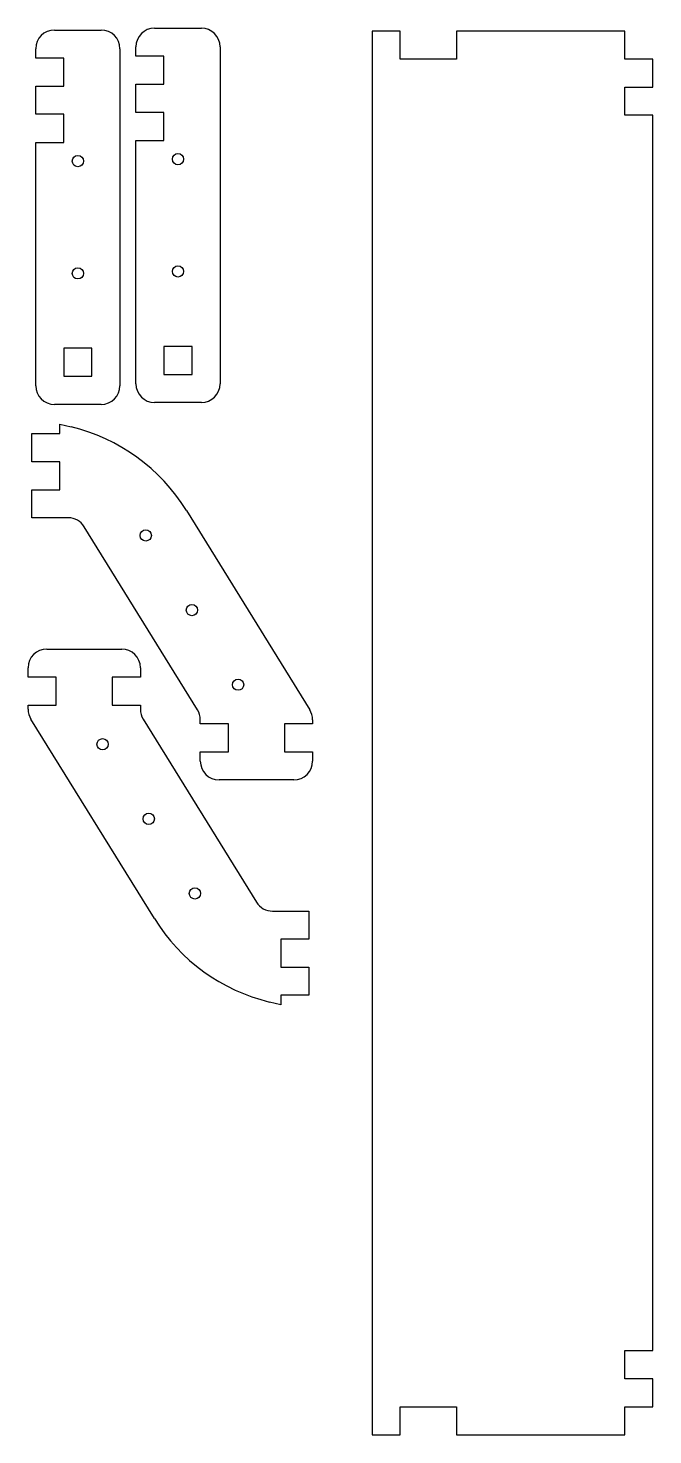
# Model space of a CAD drawing. Extents: x 20 to 354, y 433 to 1185.
import ezdxf

# ---------------------------------------------------------------- set-up
doc = ezdxf.new("R2010")
doc.units = 0
doc.layers.add('APPARENT', color=7, linetype='CONTINUOUS')

msp = doc.modelspace()

# ---------------------------------------------------------------- linework, layer by layer
at = {"layer": 'APPARENT'}
for p, q in [((33.73, 1183.97), (58.73, 1183.97)), ((87.25, 1184.98), (112.25, 1184.98)), ((218.58, 1183.45), (203.58, 1183.45)), ((203.58, 1183.45), (203.58, 433.45)), ((218.58, 1168.45), (218.58, 1183.45)), ((338.58, 1183.45), (248.58, 1183.45)), ((248.58, 1183.45), (248.58, 1168.45)), ((338.58, 1168.45), (338.58, 1183.45)), ((23.73, 1168.97), (23.73, 1173.97)), ((68.73, 1173.97), (68.73, 993.97)), ((77.25, 1169.98), (77.25, 1174.98)), ((122.25, 1174.98), (122.25, 994.98)), ((38.73, 1168.97), (23.73, 1168.97)), ((38.73, 1153.97), (38.73, 1168.97)), ((92.25, 1169.98), (77.25, 1169.98)), ((92.25, 1154.98), (92.25, 1169.98)), ((248.58, 1168.45), (218.58, 1168.45)), ((353.58, 1168.45), (338.58, 1168.45)), ((353.58, 1153.45), (353.58, 1168.45)), ((23.73, 1138.97), (23.73, 1153.97)), ((23.73, 1153.97), (38.73, 1153.97)), ((77.25, 1139.98), (77.25, 1154.98)), ((77.25, 1154.98), (92.25, 1154.98)), ((338.58, 1138.45), (338.58, 1153.45)), ((338.58, 1153.45), (353.58, 1153.45)), ((38.73, 1138.97), (23.73, 1138.97)), ((38.73, 1123.97), (38.73, 1138.97)), ((92.25, 1139.98), (77.25, 1139.98)), ((92.25, 1124.98), (92.25, 1139.98)), ((353.58, 1138.45), (338.58, 1138.45)), ((353.58, 478.45), (353.58, 1138.45)), ((23.73, 993.97), (23.73, 1123.97)), ((23.73, 1123.97), (38.73, 1123.97)), ((77.25, 994.98), (77.25, 1124.98)), ((77.25, 1124.98), (92.25, 1124.98)), ((92.25, 1014.98), (92.25, 999.98)), ((107.25, 1014.98), (92.25, 1014.98)), ((107.25, 999.98), (107.25, 1014.98)), ((38.73, 1013.97), (38.73, 998.97)), ((53.73, 1013.97), (38.73, 1013.97)), ((53.73, 998.97), (53.73, 1013.97)), ((92.25, 999.98), (107.25, 999.98)), ((38.73, 998.97), (53.73, 998.97)), ((112.25, 984.98), (87.25, 984.98)), ((58.73, 983.97), (33.73, 983.97)), ((36.69, 973.37), (42.62, 971.94)), ((36.69, 968.37), (36.69, 973.37)), ((21.69, 953.37), (21.69, 968.37)), ((21.69, 968.37), (36.69, 968.37)), ((36.69, 953.37), (21.69, 953.37)), ((36.69, 938.37), (36.69, 953.37)), ((21.69, 923.37), (21.69, 938.37)), ((21.69, 938.37), (36.69, 938.37)), ((104.22, 927.36), (170.19, 820.79)), ((41.12, 923.37), (21.69, 923.37)), ((110.19, 820.79), (49.62, 918.63)), ((29.66, 853.27), (69.66, 853.27)), ((19.66, 838.27), (19.66, 843.27)), ((79.66, 843.27), (79.66, 838.27)), ((34.66, 838.27), (19.66, 838.27)), ((34.66, 823.27), (34.66, 838.27)), ((79.66, 838.27), (64.66, 838.27)), ((64.66, 838.27), (64.66, 823.27)), ((19.66, 823.27), (34.66, 823.27)), ((19.66, 821.11), (19.66, 823.27)), ((64.66, 823.27), (79.66, 823.27)), ((79.66, 823.27), (79.66, 821.11)), ((87.13, 709.28), (21.15, 815.85)), ((81.15, 815.85), (141.72, 718)), ((111.69, 813.37), (111.69, 815.52)), ((126.69, 813.37), (111.69, 813.37)), ((126.69, 798.37), (126.69, 813.37)), ((171.69, 813.37), (156.69, 813.37)), ((156.69, 813.37), (156.69, 798.37)), ((171.69, 815.52), (171.69, 813.37)), ((111.69, 798.37), (126.69, 798.37)), ((111.69, 793.37), (111.69, 798.37)), ((156.69, 798.37), (171.69, 798.37)), ((171.69, 798.37), (171.69, 793.37)), ((161.69, 783.37), (121.69, 783.37)), ((150.23, 713.27), (169.66, 713.27)), ((169.66, 713.27), (169.66, 698.27)), ((154.66, 698.27), (154.66, 683.27)), ((169.66, 698.27), (154.66, 698.27)), ((154.66, 683.27), (169.66, 683.27)), ((169.66, 683.27), (169.66, 668.27)), ((154.66, 663.27), (148.73, 664.7)), ((154.66, 668.27), (154.66, 663.27)), ((169.66, 668.27), (154.66, 668.27)), ((338.58, 478.45), (353.58, 478.45)), ((338.58, 463.45), (338.58, 478.45)), ((353.58, 463.45), (338.58, 463.45)), ((353.58, 448.45), (353.58, 463.45)), ((218.58, 433.45), (218.58, 448.45)), ((218.58, 448.45), (248.58, 448.45)), ((248.58, 448.45), (248.58, 433.45)), ((338.58, 433.45), (338.58, 448.45)), ((338.58, 448.45), (353.58, 448.45)), ((203.58, 433.45), (218.58, 433.45)), ((248.58, 433.45), (338.58, 433.45))]:
    msp.add_line(p, q, dxfattribs=at)
for centre in [(46.23, 1113.97), (99.75, 1114.98), (46.23, 1053.97), (99.75, 1054.98), (82.53, 913.93), (107.21, 874.07), (131.88, 834.21), (59.47, 802.42), (84.14, 762.56), (108.81, 722.7)]:
    msp.add_circle(centre, 3, dxfattribs=at)
for centre, radius, start, end in [((33.73, 1173.97), 10, 90, 180), ((58.73, 1173.97), 10, 0, 90), ((87.25, 1174.98), 10, 90, 180), ((112.25, 1174.98), 10, 0, 90), ((33.73, 993.97), 10, 180, 270), ((58.73, 993.97), 10, 270, 0), ((87.25, 994.98), 10, 180, 270), ((112.25, 994.98), 10, 270, 0), ((19.2, 874.72), 100, 31.75948, 76.45268), ((41.12, 913.37), 10, 31.75948, 90), ((29.66, 843.27), 10, 90, 180), ((69.66, 843.27), 10, 0, 90), ((29.66, 821.11), 10, 180, 211.75948), ((89.66, 821.11), 10, 180, 211.75948), ((101.69, 815.52), 10, 0, 31.75948), ((161.69, 815.52), 10, 0, 31.75948), ((121.69, 793.37), 10, 180, 270), ((161.69, 793.37), 10, 270, 0), ((150.23, 723.27), 10, 211.75948, 270), ((172.15, 761.91), 100, 211.75948, 256.45268)]:
    msp.add_arc(centre, radius, start, end, dxfattribs=at)

doc.saveas('drawing.dxf')
